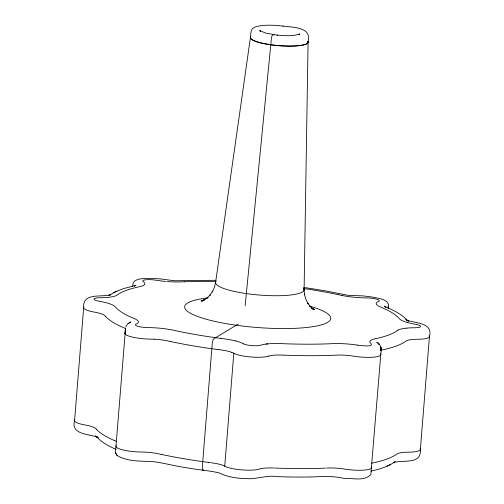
<?xml version="1.0" encoding="UTF-8"?>
<svg xmlns="http://www.w3.org/2000/svg" width="504" height="504" viewBox="0 0 504 504"><rect width="100%" height="100%" fill="white"/><g stroke="black" fill="none" stroke-linecap="round" stroke-linejoin="round"><path stroke-width="0.76" d="M304.095 289.894L308.076 42.267M388.231 308.202L388.3 306.791L388.2 308.309M125.376 329.206L125.068 333.78A19.284 3.912 4.6 0 0 149.959 339.104L150.734 339.11A14.389 2.917 4.6 0 1 151.118 339.116L151.635 339.129A19.253 3.906 4.6 0 1 154.155 339.217M250.488 38.033C250.979 34.322 250.066 29.32 254.192 27.399C261.822 24.482 270.264 25.225 278.271 25.446C287.86 27.701 312.669 25.061 308.032 41.737M273.653 468.008L272.33 467.958A19.372 3.931 4.6 0 0 261.544 468.518A19.284 3.912 4.6 0 0 260.108 468.84L259.837 468.915A16.216 3.289 4.6 0 0 259.585 468.991L259.276 469.092A19.039 3.862 4.6 0 1 253.777 470.011A19.12 3.881 4.6 0 1 229.767 468.002A18.906 3.837 4.6 0 1 224.727 466.194L233.818 353.279A21.773 4.416 4.6 0 0 231.815 352.346M388.238 308.379L388.401 304.183L386.833 301.65L383.424 299.647L380.4 298.67L371.568 296.932L363.006 295.892L348.629 295.401L324.639 290.739L303.767 287.387M132.609 286.726L133.163 282.744L135.267 280.507L138.972 279.134L142.336 278.668L151.509 278.441L160.152 278.851L174.289 280.753L215.945 280.293M245.164 305.67L271.196 40.578A20.872 5.632 -82.1 0 1 271.259 39.803L271.291 39.407A7.213 1.947 -82.1 0 1 271.379 38.613L271.681 36.931A3.1 0.838 -82.1 0 1 271.965 36.017L273.017 34.625L273.937 34.852A3.1 0.838 -82.1 0 1 274.006 35.028M250.45 37.334L215.605 282.309L214.452 287.179L212.31 292.011L212.732 291.104L209.601 295.552L210.54 294.638L206.571 298.381M125.754 326.869L127.682 323.763L130.712 321.974L129.276 322.667L129.704 322.195L128.885 323.455M299.615 34.07L298.784 34.77L299.886 33.951C292.452 36.565 284.218 35.614 277.131 35.123L277.452 35.141L266.112 33.233L259.648 30.568L260.612 31.557L260.058 30.782M208.083 297.461L201.921 301.222L204.656 299.767M135.532 285.447L134.41 286.114L136.03 285.327L123.606 288.578L115.435 291.784M238.335 324.003L213.431 339.022A4.24 1.147 -82.1 0 0 213.053 339.791L212.6 341.183A4.24 1.147 -82.1 0 0 212.341 342.405L202.249 467.851A4.24 1.147 -82.1 0 0 202.331 468.877L202.583 469.854A4.24 1.147 -82.1 0 0 202.873 470.219L203.704 469.98M370.982 471.139C379.392 469.23 387.948 466.748 395.067 461.721L393.227 462.603C402.444 459.484 421.634 465.217 420.349 449.587L429.433 336.678C433.396 322.491 415.346 323.398 406.797 320.122L408.511 321.3L405.764 319.391L407.452 320.569C401.354 313.62 392.559 309.928 384.325 306.186L385.831 307.238L384.943 306.401M116.865 291.11L108.965 295.502L110.804 294.613C101.606 297.769 82.404 291.999 83.664 307.623L74.579 420.538C70.585 434.713 88.628 433.856 97.177 437.088L95.464 435.916L98.223 437.825L96.535 436.647C101.707 442.544 108.94 446.172 115.977 449.36M387.185 466.106L388.609 465.431M113.646 292.641L115.088 291.961M388.962 465.255L390.405 464.575M205.078 299.54L201.033 300.951L203.931 300.063M268.481 356.145L268.67 356.082A16.216 3.289 4.6 0 1 268.922 356.007L269.193 355.931A19.284 3.912 4.6 0 1 270.642 355.61A19.372 3.931 4.6 0 1 281.415 355.049L283.273 355.118M375.549 338.694L376.57 338.474A144.478 29.295 4.6 0 0 396.774 330.945L397.461 330.441A29.566 5.998 4.6 0 1 397.807 330.214M375.253 338.757L374.819 338.852A27.663 5.607 4.6 0 0 373.987 339.053A29.011 5.884 4.6 0 0 369.854 341.397L369.791 341.813A28.898 5.859 4.6 0 0 370.982 343.552C374.157 347.281 361.185 345.524 359.409 345.423A8.196 1.663 4.6 0 1 358.924 345.347L357.506 345.12M266.181 344.056L267.681 343.886M406.634 328.136L405.128 328.299A29.043 5.89 4.6 0 0 403.723 328.495A28.999 5.878 4.6 0 0 397.807 330.214M182.542 281.837L184.521 281.749M326.636 468.077L328.747 467.989A19.366 3.925 4.6 0 1 341.384 468.619A19.272 3.906 4.6 0 1 343.854 468.953L344.364 469.029A14.818 3.005 4.6 0 1 344.742 469.092L345.492 469.211A19.278 3.906 4.6 0 0 364.833 470.049A19.278 3.906 4.6 0 0 371.297 466.767M182.102 281.856L181.881 281.868A28.079 5.695 4.6 0 1 180.993 281.9A29.024 5.884 4.6 0 1 169.275 281.692A28.974 5.878 4.6 0 1 167.233 281.547M325.471 468.128L325.004 468.147A154.205 31.273 4.6 0 1 276.595 468.121L274.453 468.04M283.538 355.131L285.667 355.213A154.205 31.273 4.6 0 0 334.089 355.232L337.831 355.081A19.366 3.925 4.6 0 1 350.469 355.704A19.272 3.906 4.6 0 1 352.939 356.044L353.449 356.12A14.818 3.005 4.6 0 1 353.827 356.177L354.577 356.303A19.278 3.906 4.6 0 0 374.126 357.115A19.278 3.906 4.6 0 0 380.268 353.739M282.901 25.83L283.223 25.855M166.081 281.452L165.186 281.371A28.898 5.859 4.6 0 1 157.21 280.4L156.139 280.23A11.579 2.35 4.6 0 0 155.308 280.098A9.671 1.959 4.6 0 0 145.858 279.777A9.671 1.959 4.6 0 0 142.916 281.434A8.562 1.739 4.6 0 0 143.123 281.597L143.602 281.931A29.547 5.991 4.6 0 1 144.831 283.676L144.774 284.036A28.967 5.872 4.6 0 1 144.56 284.489A29.169 5.916 4.6 0 1 139.709 286.669L138.102 287.015A144.472 29.295 4.6 0 0 117.86 294.563L117.111 295.092A28.117 5.702 4.6 0 1 116.84 295.268A29.03 5.884 4.6 0 1 110.962 297.001A28.999 5.878 4.6 0 1 109.557 297.196L108.058 297.36A28.904 5.859 4.6 0 1 101.191 297.732L100.013 297.744A10.931 2.218 4.6 0 0 99.313 297.757A9.683 1.966 4.6 0 0 94.015 298.992A9.683 1.966 4.6 0 0 98.425 301.09A8.379 1.701 4.6 0 0 99.093 301.222L100.466 301.468A29.547 5.991 4.6 0 1 107.05 302.961L108.448 303.37A29.018 5.884 4.6 0 1 109.746 303.799A29.125 5.909 4.6 0 1 115.189 306.722L115.693 307.327A144.472 29.295 4.6 0 0 132.854 317.993L134.423 318.654A28.098 5.695 4.6 0 1 134.927 318.875A29.037 5.89 4.6 0 1 138.348 321.527A28.967 5.872 4.6 0 1 138.411 321.949L138.361 322.289A28.898 5.859 4.6 0 1 136.603 323.858L136.181 324.041A11.34 2.3 4.6 0 0 135.859 324.185A9.683 1.966 4.6 0 0 137.794 326.264A9.683 1.966 4.6 0 0 146.992 327.587A8.247 1.676 4.6 0 0 147.735 327.6L149.197 327.619A29.547 5.991 4.6 0 1 157.267 327.984L159.308 328.154A28.967 5.872 4.6 0 1 161.349 328.356A29.125 5.903 4.6 0 1 173.893 330.309L174.731 330.492M219.668 349.776L221.508 350.015A19.379 3.931 4.6 0 1 231.796 352.346M211.113 462.754L212.423 462.924A19.379 3.931 4.6 0 1 222.711 465.255A21.773 4.416 4.6 0 1 224.727 466.194M219.41 349.745L217.312 349.474M210.326 462.653L208.228 462.382M220.714 338.379L224.683 338.896A29.087 5.897 4.6 0 1 235.425 340.899M338.323 294.67L340.849 295.224A27.808 5.638 4.6 0 0 342.14 295.495M170.232 341.466L166.648 340.698A19.372 3.931 4.6 0 0 154.155 339.211M161.148 454.381L160.253 454.186M175.146 330.586L176.205 330.813A144.528 29.308 4.6 0 0 220.79 338.386M159.806 454.085L157.563 453.606A19.372 3.931 4.6 0 0 145.07 452.12A19.253 3.906 4.6 0 0 142.55 452.038L142.034 452.025A14.389 2.917 4.6 0 0 141.649 452.025L140.874 452.019A19.284 3.912 4.6 0 1 116.222 445.662M407.497 322.522L406.092 322.106A28.986 5.878 4.6 0 1 404.8 321.684A29.03 5.884 4.6 0 1 399.773 319.145A27.72 5.62 4.6 0 1 399.445 318.812L398.897 318.156A144.478 29.295 4.6 0 0 381.698 307.503L380.262 306.879A29.654 6.017 4.6 0 1 379.625 306.608A29.005 5.884 4.6 0 1 376.192 303.528L376.286 303.125A29.553 5.991 4.6 0 1 378.05 301.631L378.617 301.386A8.555 1.732 4.6 0 0 378.794 301.298A9.671 1.959 4.6 0 0 376.734 299.212A9.671 1.959 4.6 0 0 367.517 297.908A9.097 1.846 4.6 0 0 366.78 297.902L365.318 297.883A29.553 5.991 4.6 0 1 357.241 297.511L355.2 297.341A29.011 5.884 4.6 0 1 342.103 295.489M114.603 440.616L116.67 441.491M125.748 328.576L123.688 327.707A154.205 31.273 4.6 0 1 105.601 316.43M311.623 308.316L314.546 309.645L311.466 307.982M235.418 340.906A28.936 5.865 4.6 0 1 242.802 343.451L243.621 343.898M311.333 307.931L314.049 309.752L309.966 306.256M125.225 332.854A19.265 3.906 4.6 0 0 125.049 333.724L125.572 328.142L115.573 451.011L115.605 453.001L117.148 455.559C127.499 461.658 140.295 461.066 151.931 461.488C163.636 462.842 175.033 466.15 186.719 467.762C197.593 469.879 208.757 470.377 219.517 473.017C229.03 477.805 239.904 478.655 250.419 478.724C259.554 478.258 268.405 475.083 277.698 476.664C289.271 477.061 300.85 477.168 312.423 476.923C322.963 476.482 333.604 475.877 343.961 478.391C352.567 477.899 364.26 481.692 370.837 474.51L380.753 354.766C381.578 350.255 381.566 344.497 376.803 342.185L378.643 343.602M105.538 316.424L104.725 315.491A19.372 3.931 4.6 0 0 97.707 312.776A19.265 3.906 4.6 0 0 95.546 312.329L95.073 312.241A14.219 2.885 4.6 0 0 94.714 312.171L93.983 312.039A19.297 3.912 4.6 0 1 83.948 307.1M96.453 429.332L95.64 428.406A19.372 3.931 4.6 0 0 88.622 425.691A19.265 3.906 4.6 0 0 86.461 425.237L85.989 425.149A14.219 2.885 4.6 0 0 85.63 425.08L84.899 424.954A19.297 3.912 4.6 0 1 74.863 420.008M310.993 307.352L307.635 302.998L308.152 303.994L305.758 299.086L304.403 294.008L304.46 294.884L304.032 289.038M115.605 453.001L117.148 455.559M379.052 344.408L378.435 343.098L379.021 344.471M217.363 349.474A154.205 31.273 4.6 0 1 170.295 341.473M233.812 353.279A18.906 3.837 4.6 0 0 238.864 355.087A19.12 3.881 4.6 0 0 262.868 357.103A19.039 3.862 4.6 0 0 268.361 356.183M208.278 462.382A154.205 31.273 4.6 0 1 161.211 454.381M114.666 440.622A154.205 31.273 4.6 0 1 96.516 429.339M380.665 350.343A19.391 3.931 4.6 0 1 381.446 350.11L383.884 349.568A154.205 31.273 4.6 0 0 405.26 341.605L406.356 340.836A19.372 3.931 4.6 0 1 414.08 339.362A19.272 3.906 4.6 0 1 416.323 339.28L416.814 339.274A14.131 2.866 4.6 0 1 417.186 339.268L417.942 339.261A19.291 3.912 4.6 0 0 429.181 335.885M371.58 463.252A19.391 3.931 4.6 0 1 372.361 463.025L374.8 462.483A154.205 31.273 4.6 0 0 396.175 454.52L397.272 453.745A19.372 3.931 4.6 0 1 404.995 452.271A19.272 3.906 4.6 0 1 407.238 452.189L407.73 452.183A14.131 2.866 4.6 0 1 408.101 452.176L408.857 452.17A19.291 3.912 4.6 0 0 420.097 448.799M303.66 288.502A144.478 29.295 4.6 0 1 338.386 294.708M407.484 322.522A29.534 5.991 4.6 0 0 414.055 324.022L415.869 324.356A9.671 1.959 4.6 0 1 420.601 326.46A9.671 1.959 4.6 0 1 415.397 327.745A8.36 1.695 4.6 0 1 414.931 327.757L413.519 327.77A29.541 5.991 4.6 0 0 406.627 328.129M357.5 345.12A29.528 5.991 4.6 0 0 349.537 344.144L347.489 343.967A29.005 5.884 4.6 0 0 345.442 343.822A28.993 5.878 4.6 0 0 333.717 343.602A29.421 5.966 4.6 0 0 332.602 343.646L330.183 343.753A144.528 29.308 4.6 0 1 284.407 343.734L281.383 343.608A27.594 5.594 4.6 0 0 279.884 343.558A29.093 5.897 4.6 0 0 269.275 343.747A28.923 5.865 4.6 0 0 261.261 345.001L260.606 345.209A9.11 1.846 4.6 0 1 260.184 345.334A9.519 1.928 4.6 0 1 251.672 345.605A9.519 1.928 4.6 0 1 243.596 343.898M184.571 281.78A144.528 29.308 4.6 0 1 215.8 281.415M250.633 36.868A28.923 5.777 4.7 0 0 279.726 45.631A28.923 5.777 4.7 0 0 307.774 41.183A28.917 5.865 4.6 0 1 279.714 45.801A28.917 5.865 4.6 0 1 250.627 36.987M309.198 306.029A73.282 14.862 4.6 0 1 308.876 327.222A73.282 14.862 4.6 0 1 204.914 318.868A73.282 14.862 4.6 0 1 207.9 297.889M303.578 288.156A44.421 8.921 4.7 0 1 260.209 295.117A44.421 8.921 4.7 0 1 216.008 281.452M380.967 347.124L380.936 350.765L380.967 347.124"/></g></svg>
